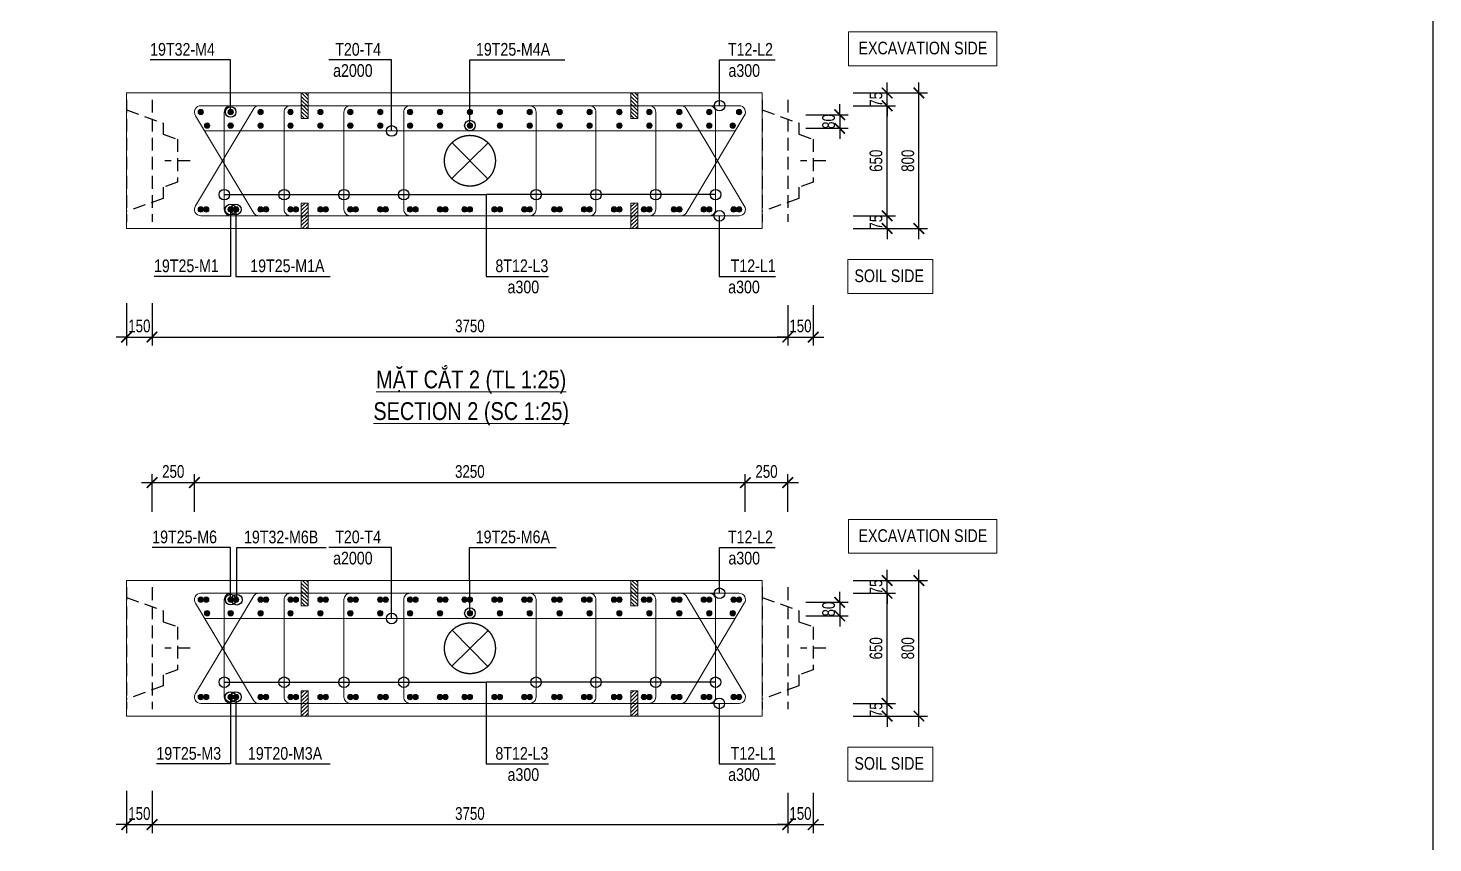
# Model space of a CAD drawing. Header units: millimetres. Extents: x 2746337 to 7547699, y -363432 to 15720.
# Drawn here: x 3114203 to 3147351, y -223588 to -204352 of the extents above; entities that cross this region are included whole.
import ezdxf
from ezdxf.enums import TextEntityAlignment as Align

# ---------------------------------------------------------------- set-up
doc = ezdxf.new("R2010")
doc.units = ezdxf.units.MM
doc.header["$LTSCALE"] = 1200
doc.header["$PDMODE"] = 3
doc.linetypes.add('CENTER', pattern=[2, 1.25, -0.25, 0.25, -0.25])
doc.linetypes.add('HIDDEN', pattern=[0.375, 0.25, -0.125])
for name, color, linetype, lineweight in [('5', 5, 'Continuous', 13), ('BOUND', 3, 'Continuous', 20), ('CWS', 8, 'HIDDEN', 9), ('ENOTE', 2, 'Continuous', 15), ('GRID', 74, 'CENTER', 15), ('K-THUOC', 1, 'Continuous', 18), ('LEADER', 8, 'Continuous', 9), ('MCT', 6, 'Continuous', 20), ('T1CO', 4, 'Continuous', 20), ('TEXTEN', 3, 'Continuous', 13), ('TEXTMA', 2, 'Continuous', 13), ('TEXTVN', 2, 'Continuous', 20), ('TIE', 4, 'Continuous', 13)]:
    doc.layers.add(name, color=color, linetype=linetype, lineweight=lineweight)
doc.layers.add('CDC.04.HIDDEN', color=8, linetype='HIDDEN')
doc.layers.add('MIE', color=5, linetype='HIDDEN')
doc.styles.add('DB_Arial', font='arial.ttf', dxfattribs={"width": 0.8})
doc.styles.add('SMTEXT', font='arial.ttf', dxfattribs={"width": 0.75})
doc.dimstyles.new('BSV25', dxfattribs={"dimtxt": 300, "dimasz": 250, "dimexe": 200, "dimexo": 0, "dimgap": 108, "dimtad": 1, "dimdec": 0, "dimlfac": 0.25, "dimdsep": 46, "dimtxsty": 'SMTEXT', "dimblk": 'ARCHTICK', "dimcen": 100, "dimdle": 250, "dimclrd": 256, "dimclre": 256, "dimclrt": 2, "dimadec": 0, "dimazin": 0, "dimtfac": 1, "dimtdec": 0, "dimtix": 1, "dimtmove": 2, "dimatfit": 3, "dimfxl": 800, "dimfxlon": 1, "dimtolj": 1, "dimtzin": 0, "dimarcsym": 0})

# ---------------------------------------------------------------- blocks, each defined once
blk = doc.blocks.new('cws800')
at = {"layer": 'CDC.04.HIDDEN'}
for p, q in [((-600, 1440), (-600, -1440)), ((0, 1440), (0, -1440))]:
    blk.add_line(p, q, dxfattribs=at)
for points in [[(0, 1200), (-860, 888), (-860, 627), (-1200, 507), (-1200, -507), (-860, -627), (-860, -888), (0, -1200)], [(-1500, 0), (-900, 0)]]:
    blk.add_lwpolyline(points, dxfattribs=at)
blk = doc.blocks.new('_ArchTick')
at = {"color": 0, "linetype": 'ByBlock', "const_width": 0.15}
blk.add_lwpolyline([(-0.5, -0.5), (0.5, 0.5)], dxfattribs=at)
blk = doc.blocks.new('*D1852')
at = {"layer": 'Defpoints', "color": 0, "transparency": 16777216}
for p in [(3116528, -209084), (3117128, -208924), (3117128, -211646)]:
    blk.add_point(p, dxfattribs=at)
at = {"layer": 'K-THUOC', "lineweight": -2, "transparency": 16777216}
for p, q in [((3116528, -210846), (3116528, -211846)), ((3117128, -210846), (3117128, -211846)), ((3116528, -211646), (3116278, -211646)), ((3116528, -211646), (3117128, -211646)), ((3117128, -211646), (3117378, -211646))]:
    blk.add_line(p, q, dxfattribs=at)
at = {"layer": 'K-THUOC', "lineweight": -2, "transparency": 16777216, "xscale": 250, "yscale": 250, "zscale": 250}
blk.add_blockref('_ArchTick', (3116528, -211646), dxfattribs=at)
at = {"layer": 'K-THUOC', "lineweight": -2, "transparency": 16777216, "xscale": 250, "yscale": 250, "zscale": 250, "rotation": 180}
blk.add_blockref('_ArchTick', (3117128, -211646), dxfattribs=at)
at = {"layer": 'K-THUOC', "color": 2, "transparency": 16777216, "insert": (3116828, -211385), "char_height": 300, "attachment_point": 5, "style": 'SMTEXT'}
blk.add_mtext('\\A1;150', dxfattribs=at)
blk = doc.blocks.new('*D1853')
at = {"layer": 'Defpoints', "color": 0, "transparency": 16777216}
for p in [(3132128, -210896), (3132728, -210896), (3132728, -211646)]:
    blk.add_point(p, dxfattribs=at)
at = {"layer": 'K-THUOC', "lineweight": -2, "transparency": 16777216}
for p, q in [((3132128, -210896), (3132128, -211846)), ((3132728, -210896), (3132728, -211846)), ((3132128, -211646), (3131878, -211646)), ((3132128, -211646), (3132728, -211646)), ((3132728, -211646), (3132978, -211646))]:
    blk.add_line(p, q, dxfattribs=at)
at = {"layer": 'K-THUOC', "lineweight": -2, "transparency": 16777216, "xscale": 250, "yscale": 250, "zscale": 250}
blk.add_blockref('_ArchTick', (3132128, -211646), dxfattribs=at)
at = {"layer": 'K-THUOC', "lineweight": -2, "transparency": 16777216, "xscale": 250, "yscale": 250, "zscale": 250, "rotation": 180}
blk.add_blockref('_ArchTick', (3132728, -211646), dxfattribs=at)
at = {"layer": 'K-THUOC', "color": 2, "transparency": 16777216, "insert": (3132428, -211385), "char_height": 300, "attachment_point": 5, "style": 'SMTEXT'}
blk.add_mtext('\\A1;150', dxfattribs=at)
blk = doc.blocks.new('*D1856')
at = {"layer": 'Defpoints', "color": 0, "transparency": 16777216}
for p in [(3117128, -208924), (3132128, -210896), (3132128, -211646)]:
    blk.add_point(p, dxfattribs=at)
at = {"layer": 'K-THUOC', "lineweight": -2, "transparency": 16777216}
for p, q in [((3117128, -210846), (3117128, -211846)), ((3132128, -210896), (3132128, -211846)), ((3116878, -211646), (3132378, -211646))]:
    blk.add_line(p, q, dxfattribs=at)
at = {"layer": 'K-THUOC', "lineweight": -2, "transparency": 16777216, "xscale": 250, "yscale": 250, "zscale": 250, "rotation": 180}
blk.add_blockref('_ArchTick', (3117128, -211646), dxfattribs=at)
at = {"layer": 'K-THUOC', "lineweight": -2, "transparency": 16777216, "xscale": 250, "yscale": 250, "zscale": 250}
blk.add_blockref('_ArchTick', (3132128, -211646), dxfattribs=at)
at = {"layer": 'K-THUOC', "color": 2, "transparency": 16777216, "insert": (3124628, -211385), "char_height": 300, "attachment_point": 5, "style": 'SMTEXT'}
blk.add_mtext('\\A1;3750', dxfattribs=at)
blk = doc.blocks.new('mct1')
at = {"lineweight": 9}
h = blk.add_hatch(color=256, dxfattribs=at)
h.dxf.hatch_style = 1
h.paths.add_polyline_path([(-16, 0, 1), (16, 0, 1)])
blk.add_circle((0, 0), 16, dxfattribs=at)
blk = doc.blocks.new('sp')
at = {"layer": '5', "lineweight": 20}
h = blk.add_hatch(dxfattribs=at)
h.set_pattern_fill('ANSI31', color=256, scale=500)
h.set_pattern_definition([(45, (0, 0), (-44.194, 44.194), [])])
h.paths.add_polyline_path([(80, 300), (-80, 300), (-80, -300), (80, -300)])
blk.add_lwpolyline([(-80, -300), (80, -300), (80, 300), (-80, 300)], close=True, dxfattribs=at)
blk = doc.blocks.new('*D1858')
at = {"layer": 'Defpoints', "color": 0, "transparency": 16777216}
for p in [(3133723, -205884), (3135223, -205884), (3133723, -209084)]:
    blk.add_point(p, dxfattribs=at)
at = {"layer": 'K-THUOC', "lineweight": -2, "transparency": 16777216}
for p, q in [((3135223, -209334), (3135223, -205634)), ((3134423, -205884), (3135423, -205884)), ((3134423, -209084), (3135423, -209084))]:
    blk.add_line(p, q, dxfattribs=at)
at = {"layer": 'K-THUOC', "lineweight": -2, "transparency": 16777216, "xscale": 250, "yscale": 250, "zscale": 250}
for p, rotation in [((3135223, -205884), 90), ((3135223, -209084), 270)]:
    blk.add_blockref('_ArchTick', p, dxfattribs=dict(at, rotation=rotation))
at = {"layer": 'K-THUOC', "color": 2, "transparency": 16777216, "insert": (3134962, -207484), "char_height": 300, "attachment_point": 5, "rotation": 90, "style": 'SMTEXT'}
blk.add_mtext('\\A1;800', dxfattribs=at)
blk = doc.blocks.new('*D1859')
at = {"layer": 'Defpoints', "color": 0, "transparency": 16777216}
for p in [(3133723, -208784), (3134473, -208784), (3133365, -209084)]:
    blk.add_point(p, dxfattribs=at)
at = {"layer": 'K-THUOC', "lineweight": -2, "transparency": 16777216}
for p, q in [((3133723, -208784), (3134673, -208784)), ((3134473, -208784), (3134473, -208534)), ((3134473, -209084), (3134473, -208784)), ((3133673, -209084), (3134673, -209084)), ((3134473, -209084), (3134473, -209334))]:
    blk.add_line(p, q, dxfattribs=at)
at = {"layer": 'K-THUOC', "lineweight": -2, "transparency": 16777216, "xscale": 250, "yscale": 250, "zscale": 250}
for p, rotation in [((3134473, -208784), 270), ((3134473, -209084), 90)]:
    blk.add_blockref('_ArchTick', p, dxfattribs=dict(at, rotation=rotation))
at = {"layer": 'K-THUOC', "color": 2, "transparency": 16777216, "insert": (3134212, -208934), "char_height": 300, "attachment_point": 5, "rotation": 90, "style": 'SMTEXT'}
blk.add_mtext('\\A1;75', dxfattribs=at)
blk = doc.blocks.new('*D1860')
at = {"layer": 'Defpoints', "color": 0, "transparency": 16777216}
for p in [(3133365, -206184), (3134473, -206184), (3133365, -208784)]:
    blk.add_point(p, dxfattribs=at)
at = {"layer": 'K-THUOC', "lineweight": -2, "transparency": 16777216}
for p, q in [((3133673, -206184), (3134673, -206184)), ((3134473, -209034), (3134473, -205934)), ((3133673, -208784), (3134673, -208784))]:
    blk.add_line(p, q, dxfattribs=at)
at = {"layer": 'K-THUOC', "lineweight": -2, "transparency": 16777216, "xscale": 250, "yscale": 250, "zscale": 250}
for p, rotation in [((3134473, -206184), 90), ((3134473, -208784), 270)]:
    blk.add_blockref('_ArchTick', p, dxfattribs=dict(at, rotation=rotation))
at = {"layer": 'K-THUOC', "color": 2, "transparency": 16777216, "insert": (3134212, -207484), "char_height": 300, "attachment_point": 5, "rotation": 90, "style": 'SMTEXT'}
blk.add_mtext('\\A1;650', dxfattribs=at)
blk = doc.blocks.new('*D1861')
at = {"layer": 'Defpoints', "color": 0, "transparency": 16777216}
for p in [(3133365, -205884), (3133365, -206184), (3134473, -205884)]:
    blk.add_point(p, dxfattribs=at)
at = {"layer": 'K-THUOC', "lineweight": -2, "transparency": 16777216}
for p, q in [((3134473, -205884), (3134473, -205634)), ((3133673, -205884), (3134673, -205884)), ((3133673, -206184), (3134673, -206184)), ((3134473, -206184), (3134473, -205884)), ((3134473, -206184), (3134473, -206434))]:
    blk.add_line(p, q, dxfattribs=at)
at = {"layer": 'K-THUOC', "lineweight": -2, "transparency": 16777216, "xscale": 250, "yscale": 250, "zscale": 250}
for p, rotation in [((3134473, -205884), 270), ((3134473, -206184), 90)]:
    blk.add_blockref('_ArchTick', p, dxfattribs=dict(at, rotation=rotation))
at = {"layer": 'K-THUOC', "color": 2, "transparency": 16777216, "insert": (3134212, -206034), "char_height": 300, "attachment_point": 5, "rotation": 90, "style": 'SMTEXT'}
blk.add_mtext('\\A1;75', dxfattribs=at)
blk = doc.blocks.new('*D1862')
at = {"layer": 'Defpoints', "color": 0, "transparency": 16777216}
for p in [(3132388, -206398), (3132388, -206718), (3133354, -206718)]:
    blk.add_point(p, dxfattribs=at)
at = {"layer": 'K-THUOC', "lineweight": -2, "transparency": 16777216}
for p, q in [((3133354, -206398), (3133354, -206148)), ((3132554, -206398), (3133554, -206398)), ((3133354, -206398), (3133354, -206718)), ((3132554, -206718), (3133554, -206718)), ((3133354, -206718), (3133354, -206968))]:
    blk.add_line(p, q, dxfattribs=at)
at = {"layer": 'K-THUOC', "lineweight": -2, "transparency": 16777216, "xscale": 250, "yscale": 250, "zscale": 250}
for p, rotation in [((3133354, -206398), 270), ((3133354, -206718), 90)]:
    blk.add_blockref('_ArchTick', p, dxfattribs=dict(at, rotation=rotation))
at = {"layer": 'K-THUOC', "color": 2, "transparency": 16777216, "insert": (3133093, -206558), "char_height": 300, "attachment_point": 5, "rotation": 90, "style": 'SMTEXT'}
blk.add_mtext('\\A1;80', dxfattribs=at)
blk = doc.blocks.new('tremie')
at = {"layer": 'MIE', "color": 74, "ltscale": 1000}
for p, q in [((424, -424), (-424, 424)), ((424, 424), (-424, -424))]:
    blk.add_line(p, q, dxfattribs=at)
at = {"layer": 'MIE', "ltscale": 500}
blk.add_circle((0, 0), 600, dxfattribs=at)
blk = doc.blocks.new('*D1863')
at = {"layer": 'Defpoints', "color": 0, "transparency": 16777216}
for p in [(3117128, -220434), (3116528, -220594), (3117128, -223156)]:
    blk.add_point(p, dxfattribs=at)
at = {"layer": 'K-THUOC', "lineweight": -2, "transparency": 16777216}
for p, q in [((3116528, -222356), (3116528, -223356)), ((3117128, -222356), (3117128, -223356)), ((3116528, -223156), (3116278, -223156)), ((3116528, -223156), (3117128, -223156)), ((3117128, -223156), (3117378, -223156))]:
    blk.add_line(p, q, dxfattribs=at)
at = {"layer": 'K-THUOC', "lineweight": -2, "transparency": 16777216, "xscale": 250, "yscale": 250, "zscale": 250}
blk.add_blockref('_ArchTick', (3116528, -223156), dxfattribs=at)
at = {"layer": 'K-THUOC', "lineweight": -2, "transparency": 16777216, "xscale": 250, "yscale": 250, "zscale": 250, "rotation": 180}
blk.add_blockref('_ArchTick', (3117128, -223156), dxfattribs=at)
at = {"layer": 'K-THUOC', "color": 2, "transparency": 16777216, "insert": (3116828, -222895), "char_height": 300, "attachment_point": 5, "style": 'SMTEXT'}
blk.add_mtext('\\A1;150', dxfattribs=at)
blk = doc.blocks.new('*D1864')
at = {"layer": 'Defpoints', "color": 0, "transparency": 16777216}
for p in [(3132128, -222406), (3132728, -222406), (3132728, -223156)]:
    blk.add_point(p, dxfattribs=at)
at = {"layer": 'K-THUOC', "lineweight": -2, "transparency": 16777216}
for p, q in [((3132128, -222406), (3132128, -223356)), ((3132728, -222406), (3132728, -223356)), ((3132128, -223156), (3131878, -223156)), ((3132128, -223156), (3132728, -223156)), ((3132728, -223156), (3132978, -223156))]:
    blk.add_line(p, q, dxfattribs=at)
at = {"layer": 'K-THUOC', "lineweight": -2, "transparency": 16777216, "xscale": 250, "yscale": 250, "zscale": 250}
blk.add_blockref('_ArchTick', (3132128, -223156), dxfattribs=at)
at = {"layer": 'K-THUOC', "lineweight": -2, "transparency": 16777216, "xscale": 250, "yscale": 250, "zscale": 250, "rotation": 180}
blk.add_blockref('_ArchTick', (3132728, -223156), dxfattribs=at)
at = {"layer": 'K-THUOC', "color": 2, "transparency": 16777216, "insert": (3132428, -222895), "char_height": 300, "attachment_point": 5, "style": 'SMTEXT'}
blk.add_mtext('\\A1;150', dxfattribs=at)
blk = doc.blocks.new('*D1865')
at = {"layer": 'Defpoints', "color": 0, "transparency": 16777216}
for p in [(3118128, -215082), (3117128, -215773), (3118128, -215773)]:
    blk.add_point(p, dxfattribs=at)
at = {"layer": 'K-THUOC', "lineweight": -2, "transparency": 16777216}
for p, q in [((3116878, -215082), (3118378, -215082)), ((3117128, -215773), (3117128, -214882)), ((3118128, -215773), (3118128, -214882))]:
    blk.add_line(p, q, dxfattribs=at)
at = {"layer": 'K-THUOC', "lineweight": -2, "transparency": 16777216, "xscale": 250, "yscale": 250, "zscale": 250, "rotation": 180}
blk.add_blockref('_ArchTick', (3117128, -215082), dxfattribs=at)
at = {"layer": 'K-THUOC', "lineweight": -2, "transparency": 16777216, "xscale": 250, "yscale": 250, "zscale": 250}
blk.add_blockref('_ArchTick', (3118128, -215082), dxfattribs=at)
at = {"layer": 'K-THUOC', "color": 2, "transparency": 16777216, "insert": (3117628, -214821), "char_height": 300, "attachment_point": 5, "style": 'SMTEXT'}
blk.add_mtext('\\A1;250', dxfattribs=at)
blk = doc.blocks.new('*D1866')
at = {"layer": 'Defpoints', "color": 0, "transparency": 16777216}
for p in [(3131126, -215082), (3118128, -215773), (3131126, -215773)]:
    blk.add_point(p, dxfattribs=at)
at = {"layer": 'K-THUOC', "lineweight": -2, "transparency": 16777216}
for p, q in [((3117878, -215082), (3131376, -215082)), ((3118128, -215773), (3118128, -214882)), ((3131126, -215773), (3131126, -214882))]:
    blk.add_line(p, q, dxfattribs=at)
at = {"layer": 'K-THUOC', "lineweight": -2, "transparency": 16777216, "xscale": 250, "yscale": 250, "zscale": 250, "rotation": 180}
blk.add_blockref('_ArchTick', (3118128, -215082), dxfattribs=at)
at = {"layer": 'K-THUOC', "lineweight": -2, "transparency": 16777216, "xscale": 250, "yscale": 250, "zscale": 250}
blk.add_blockref('_ArchTick', (3131126, -215082), dxfattribs=at)
at = {"layer": 'K-THUOC', "color": 2, "transparency": 16777216, "insert": (3124627, -214821), "char_height": 300, "attachment_point": 5, "style": 'SMTEXT'}
blk.add_mtext('\\A1;3250', dxfattribs=at)
blk = doc.blocks.new('*D1867')
at = {"layer": 'Defpoints', "color": 0, "transparency": 16777216}
for p in [(3117128, -220434), (3132128, -222406), (3132128, -223156)]:
    blk.add_point(p, dxfattribs=at)
at = {"layer": 'K-THUOC', "lineweight": -2, "transparency": 16777216}
for p, q in [((3117128, -222356), (3117128, -223356)), ((3132128, -222406), (3132128, -223356)), ((3116878, -223156), (3132378, -223156))]:
    blk.add_line(p, q, dxfattribs=at)
at = {"layer": 'K-THUOC', "lineweight": -2, "transparency": 16777216, "xscale": 250, "yscale": 250, "zscale": 250, "rotation": 180}
blk.add_blockref('_ArchTick', (3117128, -223156), dxfattribs=at)
at = {"layer": 'K-THUOC', "lineweight": -2, "transparency": 16777216, "xscale": 250, "yscale": 250, "zscale": 250}
blk.add_blockref('_ArchTick', (3132128, -223156), dxfattribs=at)
at = {"layer": 'K-THUOC', "color": 2, "transparency": 16777216, "insert": (3124628, -222895), "char_height": 300, "attachment_point": 5, "style": 'SMTEXT'}
blk.add_mtext('\\A1;3750', dxfattribs=at)
blk = doc.blocks.new('*D1868')
at = {"layer": 'Defpoints', "color": 0, "transparency": 16777216}
for p in [(3132128, -215082), (3131126, -215773), (3132128, -215773)]:
    blk.add_point(p, dxfattribs=at)
at = {"layer": 'K-THUOC', "lineweight": -2, "transparency": 16777216}
for p, q in [((3130876, -215082), (3132378, -215082)), ((3131126, -215773), (3131126, -214882)), ((3132128, -215773), (3132128, -214882))]:
    blk.add_line(p, q, dxfattribs=at)
at = {"layer": 'K-THUOC', "lineweight": -2, "transparency": 16777216, "xscale": 250, "yscale": 250, "zscale": 250, "rotation": 180}
blk.add_blockref('_ArchTick', (3131126, -215082), dxfattribs=at)
at = {"layer": 'K-THUOC', "lineweight": -2, "transparency": 16777216, "xscale": 250, "yscale": 250, "zscale": 250}
blk.add_blockref('_ArchTick', (3132128, -215082), dxfattribs=at)
at = {"layer": 'K-THUOC', "color": 2, "transparency": 16777216, "insert": (3131627, -214821), "char_height": 300, "attachment_point": 5, "style": 'SMTEXT'}
blk.add_mtext('\\A1;250', dxfattribs=at)
blk = doc.blocks.new('*D1869')
at = {"layer": 'Defpoints', "color": 0, "transparency": 16777216}
for p in [(3133723, -217394), (3135223, -217394), (3133723, -220594)]:
    blk.add_point(p, dxfattribs=at)
at = {"layer": 'K-THUOC', "lineweight": -2, "transparency": 16777216}
for p, q in [((3134423, -217394), (3135423, -217394)), ((3135223, -220844), (3135223, -217144)), ((3134423, -220594), (3135423, -220594))]:
    blk.add_line(p, q, dxfattribs=at)
at = {"layer": 'K-THUOC', "lineweight": -2, "transparency": 16777216, "xscale": 250, "yscale": 250, "zscale": 250}
for p, rotation in [((3135223, -217394), 90), ((3135223, -220594), 270)]:
    blk.add_blockref('_ArchTick', p, dxfattribs=dict(at, rotation=rotation))
at = {"layer": 'K-THUOC', "color": 2, "transparency": 16777216, "insert": (3134962, -218994), "char_height": 300, "attachment_point": 5, "rotation": 90, "style": 'SMTEXT'}
blk.add_mtext('\\A1;800', dxfattribs=at)
blk = doc.blocks.new('*D1870')
at = {"layer": 'Defpoints', "color": 0, "transparency": 16777216}
for p in [(3133723, -220294), (3134473, -220294), (3133365, -220594)]:
    blk.add_point(p, dxfattribs=at)
at = {"layer": 'K-THUOC', "lineweight": -2, "transparency": 16777216}
for p, q in [((3134473, -220294), (3134473, -220044)), ((3133723, -220294), (3134673, -220294)), ((3134473, -220594), (3134473, -220294)), ((3133673, -220594), (3134673, -220594)), ((3134473, -220594), (3134473, -220844))]:
    blk.add_line(p, q, dxfattribs=at)
at = {"layer": 'K-THUOC', "lineweight": -2, "transparency": 16777216, "xscale": 250, "yscale": 250, "zscale": 250}
for p, rotation in [((3134473, -220294), 270), ((3134473, -220594), 90)]:
    blk.add_blockref('_ArchTick', p, dxfattribs=dict(at, rotation=rotation))
at = {"layer": 'K-THUOC', "color": 2, "transparency": 16777216, "insert": (3134212, -220444), "char_height": 300, "attachment_point": 5, "rotation": 90, "style": 'SMTEXT'}
blk.add_mtext('\\A1;75', dxfattribs=at)
blk = doc.blocks.new('*D1871')
at = {"layer": 'Defpoints', "color": 0, "transparency": 16777216}
for p in [(3133365, -217694), (3134473, -217694), (3133365, -220294)]:
    blk.add_point(p, dxfattribs=at)
at = {"layer": 'K-THUOC', "lineweight": -2, "transparency": 16777216}
for p, q in [((3134473, -220544), (3134473, -217444)), ((3133673, -217694), (3134673, -217694)), ((3133673, -220294), (3134673, -220294))]:
    blk.add_line(p, q, dxfattribs=at)
at = {"layer": 'K-THUOC', "lineweight": -2, "transparency": 16777216, "xscale": 250, "yscale": 250, "zscale": 250}
for p, rotation in [((3134473, -217694), 90), ((3134473, -220294), 270)]:
    blk.add_blockref('_ArchTick', p, dxfattribs=dict(at, rotation=rotation))
at = {"layer": 'K-THUOC', "color": 2, "transparency": 16777216, "insert": (3134212, -218994), "char_height": 300, "attachment_point": 5, "rotation": 90, "style": 'SMTEXT'}
blk.add_mtext('\\A1;650', dxfattribs=at)
blk = doc.blocks.new('*D1872')
at = {"layer": 'Defpoints', "color": 0, "transparency": 16777216}
for p in [(3133365, -217394), (3134473, -217394), (3133365, -217694)]:
    blk.add_point(p, dxfattribs=at)
at = {"layer": 'K-THUOC', "lineweight": -2, "transparency": 16777216}
for p, q in [((3133673, -217394), (3134673, -217394)), ((3134473, -217394), (3134473, -217144)), ((3134473, -217694), (3134473, -217394)), ((3133673, -217694), (3134673, -217694)), ((3134473, -217694), (3134473, -217944))]:
    blk.add_line(p, q, dxfattribs=at)
at = {"layer": 'K-THUOC', "lineweight": -2, "transparency": 16777216, "xscale": 250, "yscale": 250, "zscale": 250}
for p, rotation in [((3134473, -217394), 270), ((3134473, -217694), 90)]:
    blk.add_blockref('_ArchTick', p, dxfattribs=dict(at, rotation=rotation))
at = {"layer": 'K-THUOC', "color": 2, "transparency": 16777216, "insert": (3134212, -217544), "char_height": 300, "attachment_point": 5, "rotation": 90, "style": 'SMTEXT'}
blk.add_mtext('\\A1;75', dxfattribs=at)
blk = doc.blocks.new('*D1873')
at = {"layer": 'Defpoints', "color": 0, "transparency": 16777216}
for p in [(3132388, -217908), (3132388, -218228), (3133354, -218228)]:
    blk.add_point(p, dxfattribs=at)
at = {"layer": 'K-THUOC', "lineweight": -2, "transparency": 16777216}
for p, q in [((3133354, -217908), (3133354, -217658)), ((3132554, -217908), (3133554, -217908)), ((3133354, -217908), (3133354, -218228)), ((3132554, -218228), (3133554, -218228)), ((3133354, -218228), (3133354, -218478))]:
    blk.add_line(p, q, dxfattribs=at)
at = {"layer": 'K-THUOC', "lineweight": -2, "transparency": 16777216, "xscale": 250, "yscale": 250, "zscale": 250}
for p, rotation in [((3133354, -217908), 270), ((3133354, -218228), 90)]:
    blk.add_blockref('_ArchTick', p, dxfattribs=dict(at, rotation=rotation))
at = {"layer": 'K-THUOC', "color": 2, "transparency": 16777216, "insert": (3133093, -218068), "char_height": 300, "attachment_point": 5, "rotation": 90, "style": 'SMTEXT'}
blk.add_mtext('\\A1;80', dxfattribs=at)

msp = doc.modelspace()

# ---------------------------------------------------------------- linework, layer by layer
msp.add_lwpolyline([(3053834.1, -185266.4), (3147351.4, -185266.4), (3147351.4, -262418.8), (3053834.1, -262418.8)], close=True)
at = {"layer": 'BOUND'}
for points in [[(3116527.6, -209084), (3131527.6, -209084), (3131527.6, -205884), (3116527.6, -205884)], [(3116527.6, -220594.1), (3131527.6, -220594.1), (3131527.6, -217394.1), (3116527.6, -217394.1)]]:
    msp.add_lwpolyline(points, close=True, dxfattribs=at)
at = {"layer": 'ENOTE'}
for points in [[(3133559.7, -204441.5), (3137059.7, -204441.5), (3137059.7, -205241.5), (3133559.7, -205241.5)], [(3133549, -209818), (3135549, -209818), (3135549, -210618), (3133549, -210618)], [(3133559.7, -215951.5), (3137059.7, -215951.5), (3137059.7, -216751.5), (3133559.7, -216751.5)], [(3133549, -221328.1), (3135549, -221328.1), (3135549, -222128.1), (3133549, -222128.1)]]:
    msp.add_lwpolyline(points, close=True, dxfattribs=at)
at = {"layer": 'T1CO'}
for p, q in [((3130887.8, -206780.9), (3118370, -206780.9)), ((3130887.8, -218291), (3118370, -218291))]:
    msp.add_line(p, q, dxfattribs=at)
at = {"layer": 'TIE', "lineweight": 20}
for points in [[(3119649.4, -206184, 0.244599), (3119526.6, -206247.9), (3118154.8, -208547.9, 0.6069433), (3118277.6, -208784), (3130980.2, -208784, 0.6069433), (3131103, -208547.9), (3129731.3, -206247.9, 0.244599), (3129608.4, -206184)], [(3129608.4, -208784, 0.244599), (3129731.3, -208720.1), (3131103, -206420.1, 0.6069433), (3130980.2, -206184), (3118277.6, -206184, 0.6069433), (3118154.8, -206420.1), (3119526.6, -208720.1, 0.244599), (3119649.4, -208784)], [(3119649.4, -217694.1, 0.244599), (3119526.6, -217758), (3118154.8, -220058, 0.6069433), (3118277.6, -220294.1), (3130980.2, -220294.1, 0.6069433), (3131103, -220058), (3129731.3, -217758, 0.244599), (3129608.4, -217694.1)], [(3129608.4, -220294.1, 0.244599), (3129731.3, -220230.2), (3131103, -217930.2, 0.6069433), (3130980.2, -217694.1), (3118277.6, -217694.1, 0.6069433), (3118154.8, -217930.2), (3119526.6, -220230.2, 0.244599), (3119649.4, -220294.1)]]:
    msp.add_lwpolyline(points, format="xyb", dxfattribs=at)
at = {"layer": 'TIE'}
for points in [[(3119433.3, -208784), (3118983.3, -208784, -0.4142136), (3118833.3, -208634), (3118833.3, -206334, -0.4142136), (3118983.3, -206184), (3119433.3, -206184)], [(3120844.7, -208784), (3120394.7, -208784, -0.4142136), (3120244.7, -208634), (3120244.7, -206334, -0.4142136), (3120394.7, -206184), (3120844.7, -206184)], [(3122256.1, -208784), (3121806.1, -208784, -0.4142136), (3121656.1, -208634), (3121656.1, -206334, -0.4142136), (3121806.1, -206184), (3122256.1, -206184)], [(3123667.5, -208784), (3123217.5, -208784, -0.4142136), (3123067.5, -208634), (3123067.5, -206334, -0.4142136), (3123217.5, -206184), (3123667.5, -206184)], [(3125590.3, -208784), (3126040.3, -208784, 0.4142136), (3126190.3, -208634), (3126190.3, -206334, 0.4142136), (3126040.3, -206184), (3125590.3, -206184)], [(3127001.7, -208784), (3127451.7, -208784, 0.4142136), (3127601.7, -208634), (3127601.7, -206334, 0.4142136), (3127451.7, -206184), (3127001.7, -206184)], [(3128413.1, -208784), (3128863.1, -208784, 0.4142136), (3129013.1, -208634), (3129013.1, -206334, 0.4142136), (3128863.1, -206184), (3128413.1, -206184)], [(3129824.5, -208784), (3130274.5, -208784, 0.4142136), (3130424.5, -208634), (3130424.5, -206334, 0.4142136), (3130274.5, -206184), (3129824.5, -206184)], [(3119433.3, -220294.1), (3118983.3, -220294.1, -0.4142136), (3118833.3, -220144.1), (3118833.3, -217844.1, -0.4142136), (3118983.3, -217694.1), (3119433.3, -217694.1)], [(3120844.7, -220294.1), (3120394.7, -220294.1, -0.4142136), (3120244.7, -220144.1), (3120244.7, -217844.1, -0.4142136), (3120394.7, -217694.1), (3120844.7, -217694.1)], [(3122256.1, -220294.1), (3121806.1, -220294.1, -0.4142136), (3121656.1, -220144.1), (3121656.1, -217844.1, -0.4142136), (3121806.1, -217694.1), (3122256.1, -217694.1)], [(3123667.5, -220294.1), (3123217.5, -220294.1, -0.4142136), (3123067.5, -220144.1), (3123067.5, -217844.1, -0.4142136), (3123217.5, -217694.1), (3123667.5, -217694.1)], [(3125590.3, -220294.1), (3126040.3, -220294.1, 0.4142136), (3126190.3, -220144.1), (3126190.3, -217844.1, 0.4142136), (3126040.3, -217694.1), (3125590.3, -217694.1)], [(3127001.7, -220294.1), (3127451.7, -220294.1, 0.4142136), (3127601.7, -220144.1), (3127601.7, -217844.1, 0.4142136), (3127451.7, -217694.1), (3127001.7, -217694.1)], [(3128413.1, -220294.1), (3128863.1, -220294.1, 0.4142136), (3129013.1, -220144.1), (3129013.1, -217844.1, 0.4142136), (3128863.1, -217694.1), (3128413.1, -217694.1)], [(3129824.5, -220294.1), (3130274.5, -220294.1, 0.4142136), (3130424.5, -220144.1), (3130424.5, -217844.1, 0.4142136), (3130274.5, -217694.1), (3129824.5, -217694.1)]]:
    msp.add_lwpolyline(points, format="xyb", dxfattribs=at)

# ---------------------------------------------------------------- block references
at = {"layer": 'CWS', "xscale": -1}
for p in [(3116527.6, -207484), (3131527.6, -207484), (3116527.6, -218994.1), (3131527.6, -218994.1)]:
    msp.add_blockref('cws800', p, dxfattribs=at)
at = {"layer": 'ENOTE', "xscale": -1}
for p in [(3120728.5, -206184), (3128507.9, -206184), (3120728.5, -217694.1), (3128507.9, -217694.1)]:
    msp.add_blockref('sp', p, dxfattribs=at)
at = {"layer": 'ENOTE', "rotation": 180}
for p in [(3120728.5, -208784), (3128507.9, -208784), (3120728.5, -220294.1), (3128507.9, -220294.1)]:
    msp.add_blockref('sp', p, dxfattribs=at)
at = {"layer": 'GRID', "rotation": 269.672406155841}
for p in [(3124628.9, -207484), (3124628.9, -218994.1)]:
    msp.add_blockref('tremie', p, dxfattribs=at)
at = {"layer": 'MCT', "xscale": -4, "yscale": 4, "zscale": 4, "rotation": 180}
for p in [(3118277.6, -206334), (3118983.3, -206334), (3119689, -206334), (3120394.7, -206334), (3121100.4, -206334), (3121806.1, -206334), (3122511.8, -206334), (3123217.5, -206334), (3123923.2, -206334), (3124628.9, -206334), (3125334.6, -206334), (3126040.3, -206334), (3126746, -206334), (3127451.7, -206334), (3128157.4, -206334), (3128863.1, -206334), (3129568.8, -206334), (3130274.5, -206334), (3130980.2, -206334), (3118427.6, -206654), (3118983.3, -206654), (3119689, -206654), (3120394.7, -206654), (3121100.4, -206654), (3121806.1, -206654), (3122511.8, -206654), (3123217.5, -206654), (3123923.2, -206654), (3124628.9, -206654), (3125334.6, -206654), (3126040.3, -206654), (3126746, -206654), (3127451.7, -206654), (3128157.4, -206654), (3128863.1, -206654), (3129568.8, -206654), (3130274.5, -206654), (3130830.2, -206654), (3118277.6, -217844.1), (3118405.6, -217844.1), (3118983.3, -217844.1), (3119111.3, -217844.1), (3119689, -217844.1), (3119817, -217844.1), (3120394.7, -217844.1), (3120522.7, -217844.1), (3121100.4, -217844.1), (3121228.4, -217844.1), (3121806.1, -217844.1), (3121934.1, -217844.1), (3122511.8, -217844.1), (3122639.8, -217844.1), (3123217.5, -217844.1), (3123345.5, -217844.1), (3123923.2, -217844.1), (3124051.2, -217844.1), (3124500.9, -217844.1), (3124628.9, -217844.1), (3125206.6, -217844.1), (3125334.6, -217844.1), (3125912.3, -217844.1), (3126040.3, -217844.1), (3126618, -217844.1), (3126746, -217844.1), (3127323.7, -217844.1), (3127451.7, -217844.1), (3128029.4, -217844.1), (3128157.4, -217844.1), (3128735.1, -217844.1), (3128863.1, -217844.1), (3129440.8, -217844.1), (3129568.8, -217844.1), (3130146.5, -217844.1), (3130274.5, -217844.1), (3130852.2, -217844.1), (3130980.2, -217844.1), (3118427.6, -218164.1), (3118983.3, -218164.1), (3119689, -218164.1), (3120394.7, -218164.1), (3121100.4, -218164.1), (3121806.1, -218164.1), (3122511.8, -218164.1), (3123217.5, -218164.1), (3123923.2, -218164.1), (3124628.9, -218164.1), (3125334.6, -218164.1), (3126040.3, -218164.1), (3126746, -218164.1), (3127451.7, -218164.1), (3128157.4, -218164.1), (3128863.1, -218164.1), (3129568.8, -218164.1), (3130274.5, -218164.1), (3130830.2, -218164.1)]:
    msp.add_blockref('mct1', p, dxfattribs=at)
at = {"layer": 'MCT', "xscale": 4, "yscale": 4, "zscale": 4}
for p in [(3118277.6, -208634), (3118405.6, -208634), (3118983.3, -208634), (3119111.3, -208634), (3119689, -208634), (3119817, -208634), (3120394.7, -208634), (3120522.7, -208634), (3121100.4, -208634), (3121228.4, -208634), (3121806.1, -208634), (3121934.1, -208634), (3122511.8, -208634), (3122639.8, -208634), (3123217.5, -208634), (3123345.5, -208634), (3123923.2, -208634), (3124051.2, -208634), (3124500.9, -208634), (3124628.9, -208634), (3125206.6, -208634), (3125334.6, -208634), (3125912.3, -208634), (3126040.3, -208634), (3126618, -208634), (3126746, -208634), (3127323.7, -208634), (3127451.7, -208634), (3128029.4, -208634), (3128157.4, -208634), (3128735.1, -208634), (3128863.1, -208634), (3129440.8, -208634), (3129568.8, -208634), (3130146.5, -208634), (3130274.5, -208634), (3130852.2, -208634), (3130980.2, -208634), (3118277.6, -220144.1), (3118405.6, -220144.1), (3118983.3, -220144.1), (3119111.3, -220144.1), (3119689, -220144.1), (3119817, -220144.1), (3120394.7, -220144.1), (3120522.7, -220144.1), (3121100.4, -220144.1), (3121228.4, -220144.1), (3121806.1, -220144.1), (3121934.1, -220144.1), (3122511.8, -220144.1), (3122639.8, -220144.1), (3123217.5, -220144.1), (3123345.5, -220144.1), (3123923.2, -220144.1), (3124051.2, -220144.1), (3124500.9, -220144.1), (3124628.9, -220144.1), (3125206.6, -220144.1), (3125334.6, -220144.1), (3125912.3, -220144.1), (3126040.3, -220144.1), (3126618, -220144.1), (3126746, -220144.1), (3127323.7, -220144.1), (3127451.7, -220144.1), (3128029.4, -220144.1), (3128157.4, -220144.1), (3128735.1, -220144.1), (3128863.1, -220144.1), (3129440.8, -220144.1), (3129568.8, -220144.1), (3130146.5, -220144.1), (3130274.5, -220144.1), (3130852.2, -220144.1), (3130980.2, -220144.1)]:
    msp.add_blockref('mct1', p, dxfattribs=at)

# ---------------------------------------------------------------- texts
at = {"layer": 'TEXTEN', "style": 'DB_Arial', "width": 0.8}
for s, p in [('T20-T4', (3122530.3, -205004)), ('T12-L2', (3131778.6, -205004)), ('8T12-L3', (3126478.8, -210114)), ('T12-L1', (3131842.7, -210114)), ('a300', (3126262.1, -210614)), ('T20-T4', (3122530.3, -216514.1)), ('T12-L2', (3131778.6, -216514.1)), ('8T12-L3', (3126478.8, -221624.1)), ('T12-L1', (3131842.7, -221624.1)), ('a300', (3126262.1, -222124.1))]:
    msp.add_text(s, height=300, dxfattribs=at).set_placement(p, align=Align.RIGHT)
for s, p in [('a2000', (3121400, -205504)), ('a300', (3130728.9, -205504)), ('a300', (3130722.7, -210614)), ('a2000', (3121400, -217014.1)), ('a300', (3130728.9, -217014.1)), ('a300', (3130722.7, -222124.1))]:
    msp.add_text(s, height=300, dxfattribs=at).set_placement(p)
at = {"layer": 'TEXTMA', "style": 'DB_Arial', "width": 0.8}
for s, p in [('19T32-M4', (3117082.5, -205004)), ('19T25-M4A', (3124770.6, -205004)), ('19T25-M1', (3117174.1, -210114)), ('19T25-M1A', (3119445.2, -210114)), ('19T25-M6', (3117132, -216514.1)), ('19T32-M6B', (3119298, -216516.3)), ('19T25-M6A', (3124765.8, -216514.1)), ('19T25-M3', (3117230.3, -221624.1)), ('19T20-M3A', (3119390.1, -221624.1))]:
    msp.add_text(s, height=300, dxfattribs=at).set_placement(p)
at = {"layer": 'TEXTVN', "style": 'DB_Arial', "width": 0.8}
for p in [(3133798.9, -204973.1), (3133798.9, -216483.2)]:
    msp.add_text('EXCAVATION SIDE', height=300, dxfattribs=at).set_placement(p)
for p in [(3135341.2, -210349.7), (3135341.2, -221859.8)]:
    msp.add_text('SOIL SIDE', height=300, dxfattribs=at).set_placement(p, align=Align.RIGHT)
for s, p in [('%%UMẶT CẮT 2 (TL 1:25)', (3124658.2, -212645.8)), ('%%USECTION 2 (SC 1:25)', (3124658.2, -213445.8))]:
    msp.add_text(s, height=420, rotation=360, dxfattribs=at).set_placement(p, align=Align.MIDDLE)

# ---------------------------------------------------------------- dimensions: what is measured, and where the dimension line sits
at = {"layer": 'K-THUOC'}
for base, p1, p2, picture, middle in [((3134472.9, -205884), (3133364.9, -206184), (3133364.9, -205884), '*D1861', (3134212.4, -206034)), ((3135222.9, -205884), (3133722.9, -209084), (3133722.9, -205884), '*D1858', (3134961.8, -207484)), ((3133354.1, -206718), (3132387.6, -206398), (3132387.6, -206718), '*D1862', (3133092.9, -206558)), ((3134472.9, -206184), (3133364.9, -208784), (3133364.9, -206184), '*D1860', (3134211.8, -207484)), ((3134472.9, -208784), (3133364.9, -209084), (3133722.9, -208784), '*D1859', (3134212.4, -208934)), ((3134472.9, -217394.1), (3133364.9, -217694.1), (3133364.9, -217394.1), '*D1872', (3134212.4, -217544.1)), ((3134472.9, -217694.1), (3133364.9, -220294.1), (3133364.9, -217694.1), '*D1871', (3134211.8, -218994.1)), ((3135222.9, -217394.1), (3133722.9, -220594.1), (3133722.9, -217394.1), '*D1869', (3134961.8, -218994.1)), ((3133354.1, -218228.1), (3132387.6, -217908.1), (3132387.6, -218228.1), '*D1873', (3133092.9, -218068.1)), ((3134472.9, -220294.1), (3133364.9, -220594.1), (3133722.9, -220294.1), '*D1870', (3134212.4, -220444.1))]:
    dim = msp.add_linear_dim(base=base, p1=p1, p2=p2, angle=90, dimstyle='BSV25', dxfattribs=at)
    dim.commit()
    dim.dimension.update_dxf_attribs({"geometry": picture, "text_midpoint": middle})
for base, p1, p2, picture, middle in [((3117127.6, -211645.8), (3116527.6, -209084), (3117127.6, -208924.2), '*D1852', (3116827.6, -211384.7)), ((3132127.6, -211645.8), (3117127.6, -208924.2), (3132127.6, -210895.8), '*D1856', (3124627.6, -211384.6)), ((3132727.6, -211645.8), (3132127.6, -210895.8), (3132727.6, -210895.8), '*D1853', (3132427.6, -211384.7)), ((3118127.6, -215082.4), (3117127.6, -215773.4), (3118127.6, -215773.4), '*D1865', (3117627.6, -214821.2)), ((3131126.2, -215082.4), (3118127.6, -215773.4), (3131126.2, -215773.4), '*D1866', (3124626.9, -214821.1)), ((3132127.6, -215082.4), (3131126.2, -215773.4), (3132127.6, -215773.4), '*D1868', (3131626.9, -214821.2)), ((3117127.6, -223155.9), (3116527.6, -220594.1), (3117127.6, -220434.3), '*D1863', (3116827.6, -222894.7)), ((3132127.6, -223155.9), (3117127.6, -220434.3), (3132127.6, -222405.9), '*D1867', (3124627.6, -222894.6)), ((3132727.6, -223155.9), (3132127.6, -222405.9), (3132727.6, -222405.9), '*D1864', (3132427.6, -222894.7))]:
    dim = msp.add_linear_dim(base=base, p1=p1, p2=p2, dimstyle='BSV25', dxfattribs=at)
    dim.commit()
    dim.dimension.update_dxf_attribs({"geometry": picture, "text_midpoint": middle})

# ---------------------------------------------------------------- leaders
at = {"layer": 'LEADER'}
for points in [[(3118982.5, -206334), (3118982.5, -205104), (3117082.5, -205104)], [(3122781.7, -206780.9), (3122781.7, -205104), (3121297.3, -205104)], [(3124628.9, -206654), (3124623.5, -205104), (3126866.9, -205104)], [(3130518.9, -206184), (3130518.9, -205104), (3131828.3, -205104)], [(3118833.3, -208284), (3125010.5, -208284), (3125010.5, -210214), (3126479.1, -210214)], [(3120244.7, -208284), (3125010.5, -208284), (3125010.5, -210214)], [(3121656.1, -208284), (3125010.5, -208284), (3125010.5, -210214)], [(3123067.5, -208284), (3125010.5, -208284), (3125010.5, -210214), (3126479.1, -210214)], [(3129013.1, -208284), (3125010.5, -208284), (3125010.5, -210214), (3126479.1, -210214)], [(3130424.5, -208284), (3125010.5, -208284), (3125010.5, -210214), (3126479.1, -210214)], [(3127601.7, -208284), (3125010.5, -208284), (3125010.5, -210214)], [(3126190.3, -208284), (3125010.5, -208284), (3125010.5, -210214)], [(3118978.5, -208634), (3118978.5, -210214), (3117174.1, -210214)], [(3119106.5, -208634), (3119106.5, -210214), (3121326.9, -210214)], [(3130512.7, -208784), (3130512.7, -210214), (3131842.7, -210214)], [(3118982.5, -217844.1), (3118982.5, -216614.1), (3117132, -216614.1)], [(3119127.7, -217846.3), (3119127.7, -216616.3), (3121235.9, -216616.3)], [(3122781.7, -218291), (3122781.7, -216614.1), (3121297.3, -216614.1)], [(3124628.9, -218164.1), (3124618.7, -216614.1), (3126662, -216614.1)], [(3130518.9, -217694.1), (3130518.9, -216614.1), (3131828.3, -216614.1)], [(3118833.3, -219794.1), (3125010.5, -219794.1), (3125010.5, -221724.1), (3126479.1, -221724.1)], [(3120244.7, -219794.1), (3125010.5, -219794.1), (3125010.5, -221724.1)], [(3121656.1, -219794.1), (3125010.5, -219794.1), (3125010.5, -221724.1)], [(3123067.5, -219794.1), (3125010.5, -219794.1), (3125010.5, -221724.1), (3126479.1, -221724.1)], [(3129013.1, -219794.1), (3125010.5, -219794.1), (3125010.5, -221724.1), (3126479.1, -221724.1)], [(3130424.5, -219794.1), (3125010.5, -219794.1), (3125010.5, -221724.1), (3126479.1, -221724.1)], [(3127601.7, -219794.1), (3125010.5, -219794.1), (3125010.5, -221724.1)], [(3126190.3, -219794.1), (3125010.5, -219794.1), (3125010.5, -221724.1)], [(3118978.5, -220144.1), (3118978.5, -221724.1), (3117230.3, -221724.1)], [(3119106.5, -220144.1), (3119106.5, -221724.1), (3121333.6, -221724.1)], [(3130512.7, -220294.1), (3130512.7, -221724.1), (3131842.7, -221724.1)]]:
    msp.add_leader(points, dimstyle='BSV25', override={"dimldrblk": 'Origin'}, dxfattribs=at)

doc.saveas('drawing.dxf')
